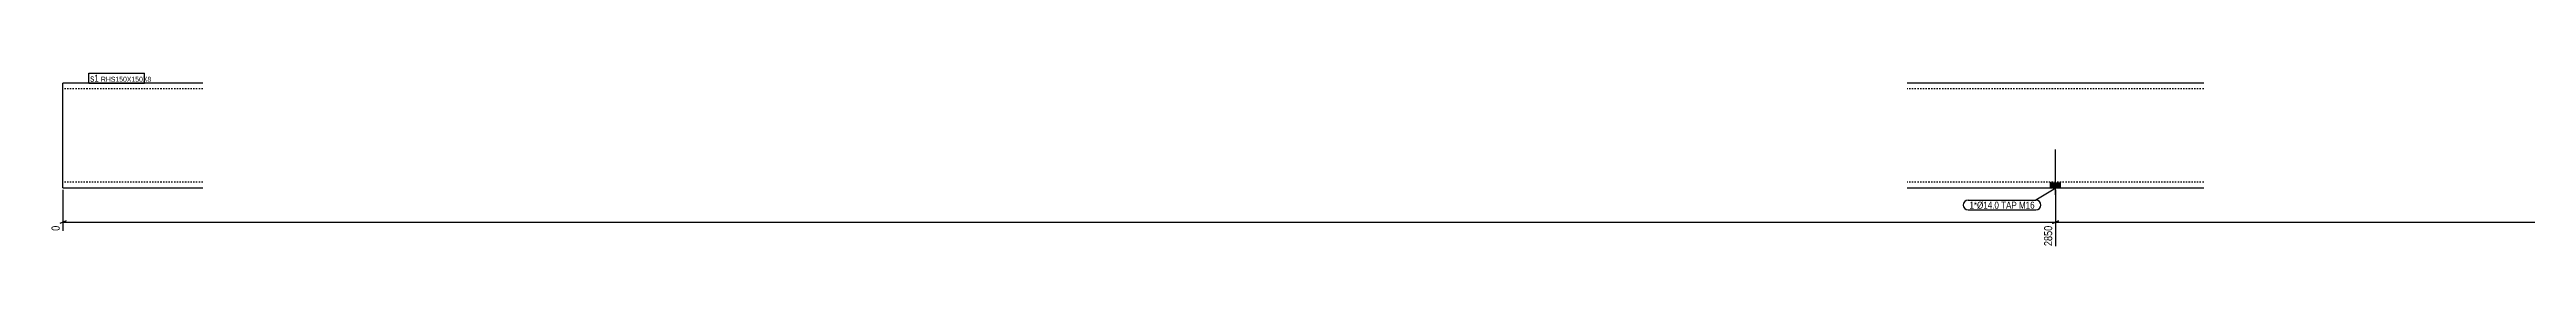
# Model space of a CAD drawing. Header units: millimetres. Extents: x 7 to 20326, y 7 to 257.
# Drawn here: x 7 to 3549, y 7 to 257 of the extents above; entities that cross this region are included whole.
import ezdxf

# ---------------------------------------------------------------- set-up
doc = ezdxf.new("R2010")
doc.units = ezdxf.units.MM
doc.linetypes.add('DXK_LINE_DOT2', pattern=[3.9198, 1.9599, -1.9599])
for name, color, linetype in [('MÅLSÆTNING', 7, 'Continuous'), ('STÅL', 7, 'Continuous'), ('TEKST', 7, 'Continuous')]:
    doc.layers.add(name, color=color, linetype=linetype)
doc.styles.add('Arial Narrow', font='ARIALN.TTF', dxfattribs={"height": 0.2})

msp = doc.modelspace()

# ---------------------------------------------------------------- hatches: boundary and pattern name
at = {"layer": 'STÅL', "linetype": 'Continuous'}
msp.add_hatch(color=3, dxfattribs=at).paths.add_polyline_path([(2882.8, 100.7), (2868.8, 100.7), (2868.8, 92.7), (2882.8, 92.7)])

# ---------------------------------------------------------------- linework, layer by layer
at = {"layer": 'MÅLSÆTNING', "color": 7, "linetype": 'Continuous'}
for p, q in [((25.8, 89.7), (25.8, 30.9)), ((2875.8, 89.7), (2875.8, 9)), ((2875.8, 89.7), (2875.8, 9)), ((30.3, 45.2), (21.3, 41.6)), ((25.8, 43.4), (2875.8, 43.4)), ((2880.3, 45.2), (2871.3, 41.6)), ((2871.3, 41.6), (2880.3, 45.2)), ((2875.8, 43.4), (7054.3, 43.4))]:
    msp.add_line(p, q, dxfattribs=at)
at = {"layer": 'STÅL', "color": 2, "linetype": 'Continuous'}
for p, q in [((225.8, 242.7), (25.8, 242.7)), ((25.8, 222.7), (25.8, 242.7)), ((25.8, 112.7), (25.8, 222.7)), ((3087.8, 242.7), (2663.8, 242.7)), ((25.8, 92.7), (25.8, 112.7)), ((25.8, 92.7), (225.8, 92.7)), ((2663.8, 92.7), (3087.8, 92.7))]:
    msp.add_line(p, q, dxfattribs=at)
at = {"layer": 'STÅL', "color": 7, "linetype": 'DXK_LINE_DOT2'}
for p, q in [((225.8, 234.7), (25.8, 234.7)), ((3087.8, 234.7), (2663.8, 234.7)), ((25.8, 101.6), (25.8, 112.7)), ((25.8, 100.7), (25.8, 101.6)), ((225.8, 100.7), (25.8, 100.7)), ((25.8, 94.2), (25.8, 100.7)), ((3087.8, 100.7), (2663.8, 100.7))]:
    msp.add_line(p, q, dxfattribs=at)
at = {"layer": 'STÅL', "color": 3, "linetype": 'Continuous'}
for p, q in [((2875.8, 82.7), (2875.8, 147.7)), ((2868.8, 92.7), (2868.8, 100.7)), ((2882.8, 92.7), (2882.8, 100.7))]:
    msp.add_line(p, q, dxfattribs=at)

# ---------------------------------------------------------------- wipeouts: each hides what was drawn before it
at = {"color": 0}
msp.add_wipeout([(2846, 62.7), (2846, 73.2), (2752.7, 73.2), (2752.7, 62.7)], dxfattribs=at).dxf.layer = 'TEKST'

# ---------------------------------------------------------------- next in the draw order: wipeouts: each hides what was drawn before it
at = {"color": 0, "linetype": 'Continuous'}
for points in [[(23.4, 40.6), (6.6, 40.6), (6.6, 28.5), (23.4, 28.5)], [(2873.4, 40.6), (2856.6, 40.6), (2856.6, 6.6), (2873.4, 6.6)]]:
    msp.add_wipeout(points, dxfattribs=at).dxf.layer = 'MÅLSÆTNING'
at = {"color": 0}
for points in [[(77, 244.8), (77, 255.3), (64.8, 255.3), (64.8, 244.8)], [(2846, 62.7), (2846, 73.2), (2752.7, 73.2), (2752.7, 62.7)]]:
    msp.add_wipeout(points, dxfattribs=at).dxf.layer = 'TEKST'

# ---------------------------------------------------------------- next in the draw order: linework, layer by layer
at = {"layer": 'TEKST', "color": 7, "linetype": 'Continuous'}
for p, q in [((2750.9, 75), (2847.8, 75)), ((2876.4, 91.9), (2847.8, 75)), ((2750.9, 60.9), (2847.8, 60.9))]:
    msp.add_line(p, q, dxfattribs=at)
for centre, start, end in [((2750.9, 67.9), 90, 270), ((2847.8, 67.9), 270, 90)]:
    msp.add_arc(centre, 7.05, start, end, dxfattribs=at)

# ---------------------------------------------------------------- next in the draw order: texts
at = {"layer": 'MÅLSÆTNING', "color": 3, "linetype": 'Continuous', "style": 'Arial Narrow'}
for s, height, p in [('0', 11.5, (21, 30.9)), ('2850', 11.45, (2871, 9))]:
    msp.add_text(s, height=height, rotation=90.0002, dxfattribs=at).set_placement(p)
at = {"layer": 'TEKST', "color": 3, "style": 'Arial Narrow'}
msp.add_text('1*Ø14.0 TAP M16', height=10.021, dxfattribs=at).set_placement((2752.7, 62.7))

# ---------------------------------------------------------------- next in the draw order: wipeouts: each hides what was drawn before it
at = {"color": 0}
msp.add_wipeout([(77, 244.8), (77, 255.3), (64.8, 255.3), (64.8, 244.8)], dxfattribs=at).dxf.layer = 'TEKST'

# ---------------------------------------------------------------- next in the draw order: wipeouts: each hides what was drawn before it
msp.add_wipeout([(140.4, 244.8), (140.4, 252.3), (80.1, 252.3), (80.1, 244.8)], dxfattribs=at).dxf.layer = 'TEKST'

# ---------------------------------------------------------------- next in the draw order: wipeouts: each hides what was drawn before it
msp.add_wipeout([(140.4, 244.8), (140.4, 252.3), (80.1, 252.3), (80.1, 244.8)], dxfattribs=at).dxf.layer = 'TEKST'

# ---------------------------------------------------------------- next in the draw order: linework, layer by layer
at = {"layer": 'TEKST', "color": 7, "linetype": 'Continuous'}
for p, q in [((63, 257.1), (142.2, 257.1)), ((63, 243), (63, 257.1)), ((142.2, 243), (142.2, 257.1)), ((63, 243), (142.2, 243))]:
    msp.add_line(p, q, dxfattribs=at)

# ---------------------------------------------------------------- next in the draw order: texts
at = {"layer": 'TEKST', "color": 3, "style": 'Arial Narrow'}
for s, height, p in [('s1', 10.02, (64.8, 244.8)), ('RHS150X150X8', 7.158, (80.1, 244.8))]:
    msp.add_text(s, height=height, dxfattribs=at).set_placement(p)

doc.saveas('drawing.dxf')
